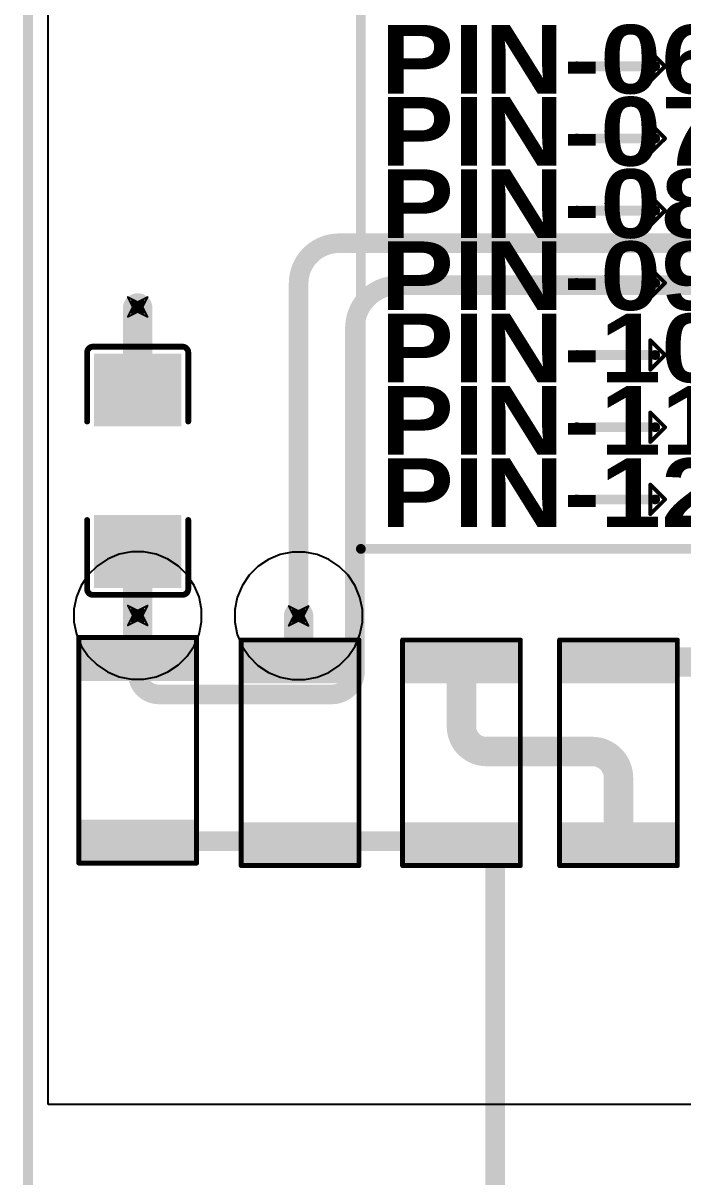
# Model space of a CAD drawing. Header units: inches. Extents: x -2 to 5376, y -4 to 5426.
# Drawn here: x -1.7 to 15.38, y 55.88 to 85.76 of the extents above; entities that cross this region are included whole.
import ezdxf

# ---------------------------------------------------------------- set-up
doc = ezdxf.new("R2010")
doc.units = ezdxf.units.IN
for name, color, linetype in [('Board Outline', 216, 'Continuous'), ('Bottom Layer', 5, 'Continuous'), ('Drill Drawing', 1, 'Continuous'), ('Layer 1', 16, 'Continuous'), ('Layer 2', 76, 'Continuous'), ('Multi-Layer', 9, 'Continuous'), ('Top Layer', 1, 'Continuous'), ('Top Overlay', 2, 'Continuous'), ('Top Paste', 8, 'Continuous'), ('Top Solder', 216, 'Continuous'), ('Via Holes', 16, 'Continuous')]:
    doc.layers.add(name, color=color, linetype=linetype)
doc.styles.add('Arial Black_Bold', font='', dxfattribs={"height": 0.2})
doc.styles.get('Arial Black_Bold').set_extended_font_data('Arial Black', bold=True)

# ---------------------------------------------------------------- blocks, each defined once
blk = doc.blocks.new('RES_2010_30')
at = {"layer": 'Top Layer'}
for points in [[(-2.8, 1.4), (-1.9, 1.4), (-1.9, -1.4), (-2.8, -1.4)], [(1.9, 1.4), (2.8, 1.4), (2.8, -1.4), (1.9, -1.4)]]:
    blk.add_hatch(color=1, dxfattribs=at).paths.add_polyline_path(points)
at = {"layer": 'Top Paste'}
for points in [[(-2.8, 1.4), (-1.9, 1.4), (-1.9, -1.4), (-2.8, -1.4)], [(1.9, 1.4), (2.8, 1.4), (2.8, -1.4), (1.9, -1.4)]]:
    blk.add_hatch(color=8, dxfattribs=at).paths.add_polyline_path(points)
at = {"layer": 'Top Solder'}
for points in [[(-2.902, 1.502), (-1.798, 1.502), (-1.798, -1.502), (-2.902, -1.502)], [(1.798, 1.502), (2.902, 1.502), (2.902, -1.502), (1.798, -1.502)]]:
    blk.add_hatch(color=216, dxfattribs=at).paths.add_polyline_path(points)
at = {"layer": 'Top Overlay', "const_width": 0.127}
for points in [[(-2.921, 1.524), (-2.921, -1.524)], [(-2.921, 1.524), (2.921, 1.524)], [(2.921, 1.524), (2.921, -1.524)], [(-2.921, -1.524), (2.921, -1.524)]]:
    blk.add_lwpolyline(points, dxfattribs=at)
at = {"layer": 'Top Overlay', "const_width": 0.0635}
for points in [[(-2.953, 1.524, 1), (-2.889, 1.524, 1)], [(-2.953, 1.524, 1), (-2.889, 1.524, 1)], [(2.889, 1.524, 1), (2.953, 1.524, 1)], [(2.889, 1.524, 1), (2.953, 1.524, 1)], [(-2.953, -1.524, 1), (-2.889, -1.524, 1)], [(-2.953, -1.524, 1), (-2.889, -1.524, 1)], [(2.889, -1.524, 1), (2.953, -1.524, 1)], [(2.889, -1.524, 1), (2.953, -1.524, 1)]]:
    blk.add_lwpolyline(points, format="xyb", close=True, dxfattribs=at)
blk = doc.blocks.new('RES_2010_31')
at = {"layer": 'Top Layer'}
for points in [[(-2.8, 1.4), (-1.9, 1.4), (-1.9, -1.4), (-2.8, -1.4)], [(1.9, 1.4), (2.8, 1.4), (2.8, -1.4), (1.9, -1.4)]]:
    blk.add_hatch(color=1, dxfattribs=at).paths.add_polyline_path(points)
at = {"layer": 'Top Paste'}
for points in [[(-2.8, 1.4), (-1.9, 1.4), (-1.9, -1.4), (-2.8, -1.4)], [(1.9, 1.4), (2.8, 1.4), (2.8, -1.4), (1.9, -1.4)]]:
    blk.add_hatch(color=8, dxfattribs=at).paths.add_polyline_path(points)
at = {"layer": 'Top Solder'}
for points in [[(-2.902, 1.502), (-1.798, 1.502), (-1.798, -1.502), (-2.902, -1.502)], [(1.798, 1.502), (2.902, 1.502), (2.902, -1.502), (1.798, -1.502)]]:
    blk.add_hatch(color=216, dxfattribs=at).paths.add_polyline_path(points)
at = {"layer": 'Top Overlay', "const_width": 0.127}
for points in [[(-2.921, 1.524), (-2.921, -1.524)], [(-2.921, 1.524), (2.921, 1.524)], [(2.921, 1.524), (2.921, -1.524)], [(-2.921, -1.524), (2.921, -1.524)]]:
    blk.add_lwpolyline(points, dxfattribs=at)
at = {"layer": 'Top Overlay', "const_width": 0.0635}
for points in [[(-2.953, 1.524, 1), (-2.889, 1.524, 1)], [(-2.953, 1.524, 1), (-2.889, 1.524, 1)], [(2.889, 1.524, 1), (2.953, 1.524, 1)], [(2.889, 1.524, 1), (2.953, 1.524, 1)], [(-2.953, -1.524, 1), (-2.889, -1.524, 1)], [(-2.953, -1.524, 1), (-2.889, -1.524, 1)], [(2.889, -1.524, 1), (2.953, -1.524, 1)], [(2.889, -1.524, 1), (2.953, -1.524, 1)]]:
    blk.add_lwpolyline(points, format="xyb", close=True, dxfattribs=at)
blk = doc.blocks.new('RES_2010_33')
at = {"layer": 'Top Layer'}
for points in [[(-2.8, 1.4), (-1.9, 1.4), (-1.9, -1.4), (-2.8, -1.4)], [(1.9, 1.4), (2.8, 1.4), (2.8, -1.4), (1.9, -1.4)]]:
    blk.add_hatch(color=1, dxfattribs=at).paths.add_polyline_path(points)
at = {"layer": 'Top Paste'}
for points in [[(-2.8, 1.4), (-1.9, 1.4), (-1.9, -1.4), (-2.8, -1.4)], [(1.9, 1.4), (2.8, 1.4), (2.8, -1.4), (1.9, -1.4)]]:
    blk.add_hatch(color=8, dxfattribs=at).paths.add_polyline_path(points)
at = {"layer": 'Top Solder'}
for points in [[(-2.902, 1.502), (-1.798, 1.502), (-1.798, -1.502), (-2.902, -1.502)], [(1.798, 1.502), (2.902, 1.502), (2.902, -1.502), (1.798, -1.502)]]:
    blk.add_hatch(color=216, dxfattribs=at).paths.add_polyline_path(points)
at = {"layer": 'Top Overlay', "const_width": 0.127}
for points in [[(-2.921, 1.524), (2.921, 1.524)], [(-2.921, 1.524), (-2.921, -1.524)], [(2.921, 1.524), (2.921, -1.524)], [(-2.921, -1.524), (2.921, -1.524)]]:
    blk.add_lwpolyline(points, dxfattribs=at)
at = {"layer": 'Top Overlay', "const_width": 0.0635}
for points in [[(-2.953, 1.524, 1), (-2.889, 1.524, 1)], [(-2.953, 1.524, 1), (-2.889, 1.524, 1)], [(2.889, 1.524, 1), (2.953, 1.524, 1)], [(2.889, 1.524, 1), (2.953, 1.524, 1)], [(-2.953, -1.524, 1), (-2.889, -1.524, 1)], [(-2.953, -1.524, 1), (-2.889, -1.524, 1)], [(2.889, -1.524, 1), (2.953, -1.524, 1)], [(2.889, -1.524, 1), (2.953, -1.524, 1)]]:
    blk.add_lwpolyline(points, format="xyb", close=True, dxfattribs=at)
blk = doc.blocks.new('RES_2010_34')
at = {"layer": 'Top Layer'}
for points in [[(-2.8, 1.4), (-1.9, 1.4), (-1.9, -1.4), (-2.8, -1.4)], [(1.9, 1.4), (2.8, 1.4), (2.8, -1.4), (1.9, -1.4)]]:
    blk.add_hatch(color=1, dxfattribs=at).paths.add_polyline_path(points)
at = {"layer": 'Top Paste'}
for points in [[(-2.8, 1.4), (-1.9, 1.4), (-1.9, -1.4), (-2.8, -1.4)], [(1.9, 1.4), (2.8, 1.4), (2.8, -1.4), (1.9, -1.4)]]:
    blk.add_hatch(color=8, dxfattribs=at).paths.add_polyline_path(points)
at = {"layer": 'Top Solder'}
for points in [[(-2.902, 1.502), (-1.798, 1.502), (-1.798, -1.502), (-2.902, -1.502)], [(1.798, 1.502), (2.902, 1.502), (2.902, -1.502), (1.798, -1.502)]]:
    blk.add_hatch(color=216, dxfattribs=at).paths.add_polyline_path(points)
at = {"layer": 'Top Overlay', "const_width": 0.127}
for points in [[(-2.921, 1.524), (2.921, 1.524)], [(-2.921, 1.524), (-2.921, -1.524)], [(2.921, 1.524), (2.921, -1.524)], [(-2.921, -1.524), (2.921, -1.524)]]:
    blk.add_lwpolyline(points, dxfattribs=at)
at = {"layer": 'Top Overlay', "const_width": 0.0635}
for points in [[(-2.953, 1.524, 1), (-2.889, 1.524, 1)], [(-2.953, 1.524, 1), (-2.889, 1.524, 1)], [(2.889, 1.524, 1), (2.953, 1.524, 1)], [(2.889, 1.524, 1), (2.953, 1.524, 1)], [(-2.953, -1.524, 1), (-2.889, -1.524, 1)], [(-2.953, -1.524, 1), (-2.889, -1.524, 1)], [(2.889, -1.524, 1), (2.953, -1.524, 1)], [(2.889, -1.524, 1), (2.953, -1.524, 1)]]:
    blk.add_lwpolyline(points, format="xyb", close=True, dxfattribs=at)
blk = doc.blocks.new('C___1808_95')
at = {"layer": 'Top Layer'}
for points in [[(-2.985, 1.08), (-1.2, 1.08), (-1.2, -1.08), (-2.985, -1.08)], [(1.2, 1.08), (2.985, 1.08), (2.985, -1.08), (1.2, -1.08)]]:
    blk.add_hatch(color=1, dxfattribs=at).paths.add_polyline_path(points)
at = {"layer": 'Top Paste'}
for points in [[(-2.985, 1.08), (-1.2, 1.08), (-1.2, -1.08), (-2.985, -1.08)], [(1.2, 1.08), (2.985, 1.08), (2.985, -1.08), (1.2, -1.08)]]:
    blk.add_hatch(color=8, dxfattribs=at).paths.add_polyline_path(points)
at = {"layer": 'Top Solder'}
for points in [[(-3.036, 1.131), (-1.149, 1.131), (-1.149, -1.131), (-3.036, -1.131)], [(1.149, 1.131), (3.036, 1.131), (3.036, -1.131), (1.149, -1.131)]]:
    blk.add_hatch(color=216, dxfattribs=at).paths.add_polyline_path(points)
at = {"layer": 'Top Overlay', "const_width": 0.152}
for points in [[(-3.214, 1.156, -0.414214), (-3.061, 1.309)], [(3.061, 1.309, -0.414214), (3.214, 1.156)], [(-3.061, -1.309, -0.414214), (-3.214, -1.156)], [(3.214, -1.156, -0.414214), (3.061, -1.309)]]:
    blk.add_lwpolyline(points, format="xyb", dxfattribs=at)
for points in [[(-3.214, -1.156), (-3.214, 1.156)], [(-1.276, 1.309), (-3.061, 1.309)], [(3.061, 1.309), (1.276, 1.309)], [(3.214, -1.156), (3.214, 1.156)], [(-1.276, -1.309), (-3.061, -1.309)], [(3.061, -1.309), (1.276, -1.309)]]:
    blk.add_lwpolyline(points, dxfattribs=at)
at = {"layer": 'Top Overlay', "const_width": 0.0762}
for points in [[(-3.252, 1.156, 1), (-3.175, 1.156, 1)], [(-3.252, 1.156, 1), (-3.175, 1.156, 1)], [(-3.099, 1.309, 1), (-3.023, 1.309, 1)], [(-3.099, 1.309, 1), (-3.023, 1.309, 1)], [(-1.314, 1.309, 1), (-1.238, 1.309, 1)], [(1.238, 1.309, 1), (1.314, 1.309, 1)], [(3.023, 1.309, 1), (3.099, 1.309, 1)], [(3.023, 1.309, 1), (3.099, 1.309, 1)], [(3.175, 1.156, 1), (3.252, 1.156, 1)], [(3.175, 1.156, 1), (3.252, 1.156, 1)], [(-3.252, -1.156, 1), (-3.175, -1.156, 1)], [(-3.252, -1.156, 1), (-3.175, -1.156, 1)], [(3.175, -1.156, 1), (3.252, -1.156, 1)], [(3.175, -1.156, 1), (3.252, -1.156, 1)], [(-3.099, -1.309, 1), (-3.023, -1.309, 1)], [(-3.099, -1.309, 1), (-3.023, -1.309, 1)], [(-1.314, -1.309, 1), (-1.238, -1.309, 1)], [(1.238, -1.309, 1), (1.314, -1.309, 1)], [(3.023, -1.309, 1), (3.099, -1.309, 1)], [(3.023, -1.309, 1), (3.099, -1.309, 1)]]:
    blk.add_lwpolyline(points, format="xyb", close=True, dxfattribs=at)

msp = doc.modelspace()

# ---------------------------------------------------------------- hatches: boundary and pattern name
at = {"layer": 'Bottom Layer'}
h = msp.add_hatch(color=5, dxfattribs=at)
edge = h.paths.add_edge_path()
edge.add_arc((1.27, 78.41), 0.3, 0, 360)
h = msp.add_hatch(color=5, dxfattribs=at)
edge = h.paths.add_edge_path()
edge.add_arc((1.27, 70.42), 0.3, 0, 360)
h = msp.add_hatch(color=5, dxfattribs=at)
edge = h.paths.add_edge_path()
edge.add_arc((5.436, 70.409), 0.3, 0, 360)
at = {"layer": 'Layer 1'}
h = msp.add_hatch(color=16, dxfattribs=at)
edge = h.paths.add_edge_path()
edge.add_arc((1.27, 78.41), 0.3, 0, 360)
h = msp.add_hatch(color=16, dxfattribs=at)
edge = h.paths.add_edge_path()
edge.add_arc((1.27, 70.42), 0.3, 0, 360)
h = msp.add_hatch(color=16, dxfattribs=at)
edge = h.paths.add_edge_path()
edge.add_arc((5.436, 70.409), 0.3, 0, 360)
at = {"layer": 'Layer 2'}
h = msp.add_hatch(color=76, dxfattribs=at)
edge = h.paths.add_edge_path()
edge.add_arc((1.27, 78.41), 0.3, 0, 360)
h = msp.add_hatch(color=76, dxfattribs=at)
edge = h.paths.add_edge_path()
edge.add_arc((1.27, 70.42), 0.3, 0, 360)
h = msp.add_hatch(color=76, dxfattribs=at)
edge = h.paths.add_edge_path()
edge.add_arc((5.436, 70.409), 0.3, 0, 360)
at = {"layer": 'Top Layer'}
h = msp.add_hatch(color=1, dxfattribs=at)
edge = h.paths.add_edge_path()
edge.add_arc((1.27, 78.41), 0.3, 0, 360)
h = msp.add_hatch(color=1, dxfattribs=at)
edge = h.paths.add_edge_path()
edge.add_arc((1.27, 70.42), 0.3, 0, 360)
h = msp.add_hatch(color=1, dxfattribs=at)
edge = h.paths.add_edge_path()
edge.add_arc((5.436, 70.409), 0.3, 0, 360)
at = {"layer": 'Via Holes'}
h = msp.add_hatch(color=7, dxfattribs=at)
edge = h.paths.add_edge_path()
edge.add_arc((1.27, 78.41), 0.15, 0, 360)
h = msp.add_hatch(color=7, dxfattribs=at)
edge = h.paths.add_edge_path()
edge.add_arc((1.27, 70.42), 0.15, 0, 360)
h = msp.add_hatch(color=7, dxfattribs=at)
edge = h.paths.add_edge_path()
edge.add_arc((5.436, 70.409), 0.15, 0, 360)

# ---------------------------------------------------------------- linework, layer by layer
at = {"layer": 'Board Outline', "const_width": 0.254}
msp.add_lwpolyline([(-1.57, -0.443), (-1.57, 93.461)], dxfattribs=at)
at = {"layer": 'Bottom Layer', "const_width": 0.508}
for points in [[(5.436, 79.019, -0.414214), (6.476, 80.06)], [(6.893, 77.856, -0.414214), (8.009, 78.971)], [(1.814, 68.377, -0.414214), (1.27, 68.921)], [(6.893, 68.97, -0.414214), (6.3, 68.377)]]:
    msp.add_lwpolyline(points, format="xyb", dxfattribs=at)
for points in [[(6.476, 80.06), (44.454, 80.06)], [(5.436, 70.409), (5.436, 79.019)], [(8.009, 78.971), (45.332, 78.971)], [(6.893, 68.97), (6.893, 77.856)], [(1.27, 68.921), (1.27, 70.42)], [(1.814, 68.377), (6.3, 68.377)]]:
    msp.add_lwpolyline(points, dxfattribs=at)
at = {"layer": 'Bottom Layer', "const_width": 0.254}
for points in [[(6.349, 80.06, 1), (6.603, 80.06, 1)], [(6.349, 80.06, 1), (6.603, 80.06, 1)], [(5.309, 79.019, 1), (5.563, 79.019, 1)], [(5.309, 79.019, 1), (5.563, 79.019, 1)], [(7.882, 78.971, 1), (8.136, 78.971, 1)], [(7.882, 78.971, 1), (8.136, 78.971, 1)], [(6.766, 77.856, 1), (7.02, 77.856, 1)], [(6.766, 77.856, 1), (7.02, 77.856, 1)], [(1.143, 70.42, 1), (1.397, 70.42, 1)], [(5.309, 70.409, 1), (5.563, 70.409, 1)], [(1.143, 68.921, 1), (1.397, 68.921, 1)], [(1.143, 68.921, 1), (1.397, 68.921, 1)], [(6.766, 68.97, 1), (7.02, 68.97, 1)], [(6.766, 68.97, 1), (7.02, 68.97, 1)], [(1.687, 68.377, 1), (1.941, 68.377, 1)], [(1.687, 68.377, 1), (1.941, 68.377, 1)], [(6.173, 68.377, 1), (6.427, 68.377, 1)], [(6.173, 68.377, 1), (6.427, 68.377, 1)]]:
    msp.add_lwpolyline(points, format="xyb", close=True, dxfattribs=at)
at = {"layer": 'Drill Drawing', "const_width": 0.0508}
for points in [[(1.016, 78.664), (1.27, 78.537)], [(1.016, 78.664), (1.143, 78.41)], [(1.118, 78.562), (1.27, 78.486)], [(1.118, 78.562), (1.194, 78.41)], [(1.27, 78.537), (1.524, 78.664)], [(1.27, 78.486), (1.422, 78.562)], [(1.346, 78.41), (1.422, 78.562)], [(1.397, 78.41), (1.524, 78.664)], [(1.016, 78.156), (1.143, 78.41)], [(1.016, 78.156), (1.27, 78.283)], [(1.118, 78.257), (1.194, 78.41)], [(1.118, 78.257), (1.27, 78.334)], [(1.27, 78.334), (1.422, 78.257)], [(1.27, 78.283), (1.524, 78.156)], [(1.346, 78.41), (1.422, 78.257)], [(1.397, 78.41), (1.524, 78.156)], [(1.016, 70.674), (1.27, 70.547)], [(1.016, 70.674), (1.143, 70.42)], [(1.118, 70.572), (1.27, 70.496)], [(1.118, 70.572), (1.194, 70.42)], [(1.27, 70.547), (1.524, 70.674)], [(1.27, 70.496), (1.422, 70.572)], [(1.346, 70.42), (1.422, 70.572)], [(1.397, 70.42), (1.524, 70.674)], [(5.182, 70.663), (5.436, 70.536)], [(5.182, 70.663), (5.309, 70.409)], [(5.283, 70.561), (5.436, 70.485)], [(5.283, 70.561), (5.359, 70.409)], [(5.436, 70.536), (5.69, 70.663)], [(5.436, 70.485), (5.588, 70.561)], [(5.512, 70.409), (5.588, 70.561)], [(5.563, 70.409), (5.69, 70.663)], [(1.016, 70.166), (1.143, 70.42)], [(1.016, 70.166), (1.27, 70.293)], [(1.118, 70.267), (1.194, 70.42)], [(1.118, 70.267), (1.27, 70.343)], [(1.27, 70.343), (1.422, 70.267)], [(1.27, 70.293), (1.524, 70.166)], [(1.346, 70.42), (1.422, 70.267)], [(1.397, 70.42), (1.524, 70.166)], [(5.182, 70.155), (5.309, 70.409)], [(5.182, 70.155), (5.436, 70.282)], [(5.283, 70.256), (5.359, 70.409)], [(5.283, 70.256), (5.436, 70.333)], [(5.436, 70.333), (5.588, 70.256)], [(5.436, 70.282), (5.69, 70.155)], [(5.512, 70.409), (5.588, 70.256)], [(5.563, 70.409), (5.69, 70.155)]]:
    msp.add_lwpolyline(points, dxfattribs=at)
at = {"layer": 'Drill Drawing', "const_width": 0.0254}
for points in [[(1.003, 78.664, 1), (1.029, 78.664, 1)], [(1.003, 78.664, 1), (1.029, 78.664, 1)], [(1.105, 78.562, 1), (1.13, 78.562, 1)], [(1.105, 78.562, 1), (1.13, 78.562, 1)], [(1.41, 78.562, 1), (1.435, 78.562, 1)], [(1.41, 78.562, 1), (1.435, 78.562, 1)], [(1.511, 78.664, 1), (1.537, 78.664, 1)], [(1.511, 78.664, 1), (1.537, 78.664, 1)], [(1.13, 78.41, 1), (1.156, 78.41, 1)], [(1.13, 78.41, 1), (1.156, 78.41, 1)], [(1.181, 78.41, 1), (1.206, 78.41, 1)], [(1.181, 78.41, 1), (1.206, 78.41, 1)], [(1.257, 78.537, 1), (1.283, 78.537, 1)], [(1.257, 78.537, 1), (1.283, 78.537, 1)], [(1.257, 78.486, 1), (1.283, 78.486, 1)], [(1.257, 78.486, 1), (1.283, 78.486, 1)], [(1.257, 78.334, 1), (1.283, 78.334, 1)], [(1.257, 78.334, 1), (1.283, 78.334, 1)], [(1.257, 78.283, 1), (1.283, 78.283, 1)], [(1.257, 78.283, 1), (1.283, 78.283, 1)], [(1.333, 78.41, 1), (1.359, 78.41, 1)], [(1.333, 78.41, 1), (1.359, 78.41, 1)], [(1.384, 78.41, 1), (1.41, 78.41, 1)], [(1.384, 78.41, 1), (1.41, 78.41, 1)], [(1.003, 78.156, 1), (1.029, 78.156, 1)], [(1.003, 78.156, 1), (1.029, 78.156, 1)], [(1.105, 78.257, 1), (1.13, 78.257, 1)], [(1.105, 78.257, 1), (1.13, 78.257, 1)], [(1.41, 78.257, 1), (1.435, 78.257, 1)], [(1.41, 78.257, 1), (1.435, 78.257, 1)], [(1.511, 78.156, 1), (1.537, 78.156, 1)], [(1.511, 78.156, 1), (1.537, 78.156, 1)], [(1.003, 70.674, 1), (1.029, 70.674, 1)], [(1.003, 70.674, 1), (1.029, 70.674, 1)], [(1.105, 70.572, 1), (1.13, 70.572, 1)], [(1.105, 70.572, 1), (1.13, 70.572, 1)], [(1.257, 70.547, 1), (1.283, 70.547, 1)], [(1.257, 70.547, 1), (1.283, 70.547, 1)], [(1.257, 70.496, 1), (1.283, 70.496, 1)], [(1.257, 70.496, 1), (1.283, 70.496, 1)], [(1.41, 70.572, 1), (1.435, 70.572, 1)], [(1.41, 70.572, 1), (1.435, 70.572, 1)], [(1.511, 70.674, 1), (1.537, 70.674, 1)], [(1.511, 70.674, 1), (1.537, 70.674, 1)], [(5.169, 70.663, 1), (5.194, 70.663, 1)], [(5.169, 70.663, 1), (5.194, 70.663, 1)], [(5.27, 70.561, 1), (5.296, 70.561, 1)], [(5.27, 70.561, 1), (5.296, 70.561, 1)], [(5.423, 70.536, 1), (5.448, 70.536, 1)], [(5.423, 70.536, 1), (5.448, 70.536, 1)], [(5.575, 70.561, 1), (5.601, 70.561, 1)], [(5.575, 70.561, 1), (5.601, 70.561, 1)], [(5.677, 70.663, 1), (5.702, 70.663, 1)], [(5.677, 70.663, 1), (5.702, 70.663, 1)], [(1.105, 70.267, 1), (1.13, 70.267, 1)], [(1.105, 70.267, 1), (1.13, 70.267, 1)], [(1.13, 70.42, 1), (1.156, 70.42, 1)], [(1.13, 70.42, 1), (1.156, 70.42, 1)], [(1.181, 70.42, 1), (1.206, 70.42, 1)], [(1.181, 70.42, 1), (1.206, 70.42, 1)], [(1.257, 70.343, 1), (1.283, 70.343, 1)], [(1.257, 70.343, 1), (1.283, 70.343, 1)], [(1.257, 70.293, 1), (1.283, 70.293, 1)], [(1.257, 70.293, 1), (1.283, 70.293, 1)], [(1.333, 70.42, 1), (1.359, 70.42, 1)], [(1.333, 70.42, 1), (1.359, 70.42, 1)], [(1.384, 70.42, 1), (1.41, 70.42, 1)], [(1.384, 70.42, 1), (1.41, 70.42, 1)], [(1.41, 70.267, 1), (1.435, 70.267, 1)], [(1.41, 70.267, 1), (1.435, 70.267, 1)], [(5.27, 70.256, 1), (5.296, 70.256, 1)], [(5.27, 70.256, 1), (5.296, 70.256, 1)], [(5.296, 70.409, 1), (5.321, 70.409, 1)], [(5.296, 70.409, 1), (5.321, 70.409, 1)], [(5.347, 70.409, 1), (5.372, 70.409, 1)], [(5.347, 70.409, 1), (5.372, 70.409, 1)], [(5.423, 70.485, 1), (5.448, 70.485, 1)], [(5.423, 70.485, 1), (5.448, 70.485, 1)], [(5.423, 70.333, 1), (5.448, 70.333, 1)], [(5.423, 70.333, 1), (5.448, 70.333, 1)], [(5.423, 70.282, 1), (5.448, 70.282, 1)], [(5.423, 70.282, 1), (5.448, 70.282, 1)], [(5.499, 70.409, 1), (5.524, 70.409, 1)], [(5.499, 70.409, 1), (5.524, 70.409, 1)], [(5.55, 70.409, 1), (5.575, 70.409, 1)], [(5.55, 70.409, 1), (5.575, 70.409, 1)], [(5.575, 70.256, 1), (5.601, 70.256, 1)], [(5.575, 70.256, 1), (5.601, 70.256, 1)], [(1.003, 70.166, 1), (1.029, 70.166, 1)], [(1.003, 70.166, 1), (1.029, 70.166, 1)], [(1.511, 70.166, 1), (1.537, 70.166, 1)], [(1.511, 70.166, 1), (1.537, 70.166, 1)], [(5.169, 70.155, 1), (5.194, 70.155, 1)], [(5.169, 70.155, 1), (5.194, 70.155, 1)], [(5.677, 70.155, 1), (5.702, 70.155, 1)], [(5.677, 70.155, 1), (5.702, 70.155, 1)]]:
    msp.add_lwpolyline(points, format="xyb", close=True, dxfattribs=at)
at = {"layer": 'Layer 1'}
for p, q in [((-1.052, 57.76), (-1.052, 91.079)), ((1.107, 72.07), (0.789, 72.006)), ((1.433, 72.07), (1.107, 72.07)), ((1.751, 72.006), (1.433, 72.07)), ((5.273, 72.059), (4.954, 71.996)), ((5.598, 72.059), (5.273, 72.059)), ((5.917, 71.996), (5.598, 72.059)), ((0.488, 71.882), (0.218, 71.701)), ((0.789, 72.006), (0.488, 71.882)), ((2.052, 71.882), (1.751, 72.006)), ((2.322, 71.701), (2.052, 71.882)), ((4.654, 71.871), (4.384, 71.691)), ((4.954, 71.996), (4.654, 71.871)), ((6.217, 71.871), (5.917, 71.996)), ((6.487, 71.691), (6.217, 71.871)), ((-0.012, 71.472), (-0.192, 71.201)), ((0.218, 71.701), (-0.012, 71.472)), ((2.552, 71.472), (2.322, 71.701)), ((2.732, 71.201), (2.552, 71.472)), ((4.154, 71.461), (3.973, 71.19)), ((4.384, 71.691), (4.154, 71.461)), ((6.717, 71.461), (6.487, 71.691)), ((6.898, 71.19), (6.717, 71.461)), ((-0.192, 71.201), (-0.317, 70.901)), ((2.857, 70.901), (2.732, 71.201)), ((3.973, 71.19), (3.849, 70.89)), ((7.022, 70.89), (6.898, 71.19)), ((-0.317, 70.901), (-0.38, 70.582)), ((2.92, 70.582), (2.857, 70.901)), ((3.849, 70.89), (3.785, 70.571)), ((7.086, 70.571), (7.022, 70.89)), ((-0.38, 70.582), (-0.38, 70.257)), ((2.92, 70.257), (2.92, 70.582)), ((3.785, 70.571), (3.785, 70.246)), ((7.086, 70.246), (7.086, 70.571)), ((-0.38, 70.257), (-0.317, 69.938)), ((2.857, 69.938), (2.92, 70.257)), ((3.785, 70.246), (3.849, 69.927)), ((7.022, 69.927), (7.086, 70.246)), ((-0.317, 69.938), (-0.192, 69.638)), ((2.732, 69.638), (2.857, 69.938)), ((3.849, 69.927), (3.973, 69.627)), ((6.898, 69.627), (7.022, 69.927)), ((-0.192, 69.638), (-0.012, 69.368)), ((2.552, 69.368), (2.732, 69.638)), ((3.973, 69.627), (4.154, 69.357)), ((6.717, 69.357), (6.898, 69.627)), ((-0.012, 69.368), (0.218, 69.138)), ((2.322, 69.138), (2.552, 69.368)), ((4.154, 69.357), (4.384, 69.127)), ((6.487, 69.127), (6.717, 69.357)), ((0.218, 69.138), (0.488, 68.957)), ((2.052, 68.957), (2.322, 69.138)), ((4.384, 69.127), (4.654, 68.946)), ((6.217, 68.946), (6.487, 69.127)), ((0.488, 68.957), (0.789, 68.833)), ((0.789, 68.833), (1.107, 68.77)), ((1.107, 68.77), (1.433, 68.77)), ((1.433, 68.77), (1.751, 68.833)), ((1.751, 68.833), (2.052, 68.957)), ((4.654, 68.946), (4.954, 68.822)), ((4.954, 68.822), (5.273, 68.759)), ((5.273, 68.759), (5.598, 68.759)), ((5.598, 68.759), (5.917, 68.822)), ((5.917, 68.822), (6.217, 68.946)), ((89.027, 57.76), (-1.052, 57.76))]:
    msp.add_line(p, q, dxfattribs=at)
at = {"layer": 'Layer 2'}
for p, q in [((-1.052, 57.76), (-1.052, 91.079)), ((1.107, 72.07), (0.789, 72.006)), ((1.433, 72.07), (1.107, 72.07)), ((1.751, 72.006), (1.433, 72.07)), ((5.273, 72.059), (4.954, 71.996)), ((5.598, 72.059), (5.273, 72.059)), ((5.917, 71.996), (5.598, 72.059)), ((0.488, 71.882), (0.218, 71.701)), ((0.789, 72.006), (0.488, 71.882)), ((2.052, 71.882), (1.751, 72.006)), ((2.322, 71.701), (2.052, 71.882)), ((4.654, 71.871), (4.384, 71.691)), ((4.954, 71.996), (4.654, 71.871)), ((6.217, 71.871), (5.917, 71.996)), ((6.487, 71.691), (6.217, 71.871)), ((-0.012, 71.472), (-0.192, 71.201)), ((0.218, 71.701), (-0.012, 71.472)), ((2.552, 71.472), (2.322, 71.701)), ((2.732, 71.201), (2.552, 71.472)), ((4.154, 71.461), (3.973, 71.19)), ((4.384, 71.691), (4.154, 71.461)), ((6.717, 71.461), (6.487, 71.691)), ((6.898, 71.19), (6.717, 71.461)), ((-0.192, 71.201), (-0.317, 70.901)), ((2.857, 70.901), (2.732, 71.201)), ((3.973, 71.19), (3.849, 70.89)), ((7.022, 70.89), (6.898, 71.19)), ((-0.317, 70.901), (-0.38, 70.582)), ((2.92, 70.582), (2.857, 70.901)), ((3.849, 70.89), (3.785, 70.571)), ((7.086, 70.571), (7.022, 70.89)), ((-0.38, 70.582), (-0.38, 70.257)), ((2.92, 70.257), (2.92, 70.582)), ((3.785, 70.571), (3.785, 70.246)), ((7.086, 70.246), (7.086, 70.571)), ((-0.38, 70.257), (-0.317, 69.938)), ((2.857, 69.938), (2.92, 70.257)), ((3.785, 70.246), (3.849, 69.927)), ((7.022, 69.927), (7.086, 70.246)), ((-0.317, 69.938), (-0.192, 69.638)), ((2.732, 69.638), (2.857, 69.938)), ((3.849, 69.927), (3.973, 69.627)), ((6.898, 69.627), (7.022, 69.927)), ((-0.192, 69.638), (-0.012, 69.368)), ((2.552, 69.368), (2.732, 69.638)), ((3.973, 69.627), (4.154, 69.357)), ((6.717, 69.357), (6.898, 69.627)), ((-0.012, 69.368), (0.218, 69.138)), ((2.322, 69.138), (2.552, 69.368)), ((4.154, 69.357), (4.384, 69.127)), ((6.487, 69.127), (6.717, 69.357)), ((0.218, 69.138), (0.488, 68.957)), ((2.052, 68.957), (2.322, 69.138)), ((4.384, 69.127), (4.654, 68.946)), ((6.217, 68.946), (6.487, 69.127)), ((0.488, 68.957), (0.789, 68.833)), ((0.789, 68.833), (1.107, 68.77)), ((1.107, 68.77), (1.433, 68.77)), ((1.433, 68.77), (1.751, 68.833)), ((1.751, 68.833), (2.052, 68.957)), ((4.654, 68.946), (4.954, 68.822)), ((4.954, 68.822), (5.273, 68.759)), ((5.273, 68.759), (5.598, 68.759)), ((5.598, 68.759), (5.917, 68.822)), ((5.917, 68.822), (6.217, 68.946)), ((18.001, 57.76), (-1.052, 57.76))]:
    msp.add_line(p, q, dxfattribs=at)
at = {"layer": 'Multi-Layer'}
for p, q in [((1.107, 72.07), (0.789, 72.006)), ((1.27, 72.07), (1.107, 72.07)), ((1.433, 72.07), (1.27, 72.07)), ((1.751, 72.006), (1.433, 72.07)), ((5.273, 72.059), (4.954, 71.996)), ((5.436, 72.059), (5.273, 72.059)), ((5.598, 72.059), (5.436, 72.059)), ((5.917, 71.996), (5.598, 72.059)), ((0.488, 71.882), (0.218, 71.701)), ((0.789, 72.006), (0.488, 71.882)), ((2.052, 71.882), (1.751, 72.006)), ((2.322, 71.701), (2.052, 71.882)), ((4.654, 71.871), (4.384, 71.691)), ((4.954, 71.996), (4.654, 71.871)), ((6.217, 71.871), (5.917, 71.996)), ((6.487, 71.691), (6.217, 71.871)), ((-0.012, 71.472), (-0.192, 71.201)), ((0.218, 71.701), (-0.012, 71.472)), ((2.552, 71.472), (2.322, 71.701)), ((2.732, 71.201), (2.552, 71.472)), ((4.154, 71.461), (3.973, 71.19)), ((4.384, 71.691), (4.154, 71.461)), ((6.717, 71.461), (6.487, 71.691)), ((6.898, 71.19), (6.717, 71.461)), ((-0.192, 71.201), (-0.317, 70.901)), ((2.857, 70.901), (2.732, 71.201)), ((3.973, 71.19), (3.849, 70.89)), ((7.022, 70.89), (6.898, 71.19)), ((-0.317, 70.901), (-0.38, 70.582)), ((2.92, 70.582), (2.857, 70.901)), ((3.849, 70.89), (3.785, 70.571)), ((7.086, 70.571), (7.022, 70.89)), ((-0.38, 70.582), (-0.38, 70.42)), ((2.92, 70.42), (2.92, 70.582)), ((3.785, 70.571), (3.785, 70.409)), ((7.086, 70.409), (7.086, 70.571)), ((-0.38, 70.42), (-0.38, 70.42)), ((-0.38, 70.42), (-0.38, 70.257)), ((-0.38, 70.257), (-0.317, 69.938)), ((2.857, 69.938), (2.92, 70.257)), ((2.92, 70.257), (2.92, 70.42)), ((3.785, 70.409), (3.785, 70.409)), ((3.785, 70.409), (3.785, 70.246)), ((3.785, 70.246), (3.849, 69.927)), ((7.022, 69.927), (7.086, 70.246)), ((7.086, 70.246), (7.086, 70.409)), ((-0.317, 69.938), (-0.192, 69.638)), ((2.732, 69.638), (2.857, 69.938)), ((3.849, 69.927), (3.973, 69.627)), ((6.898, 69.627), (7.022, 69.927)), ((-0.192, 69.638), (-0.012, 69.368)), ((2.552, 69.368), (2.732, 69.638)), ((3.973, 69.627), (4.154, 69.357)), ((6.717, 69.357), (6.898, 69.627)), ((-0.012, 69.368), (0.218, 69.138)), ((2.322, 69.138), (2.552, 69.368)), ((4.154, 69.357), (4.384, 69.127)), ((6.487, 69.127), (6.717, 69.357)), ((0.218, 69.138), (0.488, 68.957)), ((2.052, 68.957), (2.322, 69.138)), ((4.384, 69.127), (4.654, 68.946)), ((6.217, 68.946), (6.487, 69.127)), ((0.488, 68.957), (0.789, 68.833)), ((0.789, 68.833), (1.107, 68.77)), ((1.107, 68.77), (1.27, 68.77)), ((1.27, 68.77), (1.433, 68.77)), ((1.433, 68.77), (1.751, 68.833)), ((1.751, 68.833), (2.052, 68.957)), ((4.654, 68.946), (4.954, 68.822)), ((4.954, 68.822), (5.273, 68.759)), ((5.273, 68.759), (5.436, 68.759)), ((5.436, 68.759), (5.598, 68.759)), ((5.598, 68.759), (5.917, 68.822)), ((5.917, 68.822), (6.217, 68.946))]:
    msp.add_line(p, q, dxfattribs=at)
at = {"layer": 'Top Layer'}
for points, const_width in [([(1.27, 76.261), (1.27, 78.384)], 0.762), ([(1.27, 70.42), (1.27, 71.938)], 0.762), ([(1.27, 69.417), (1.27, 70.42)], 0.762), ([(5.436, 69.253), (5.436, 70.409)], 0.762), ([(9.652, 67.542), (9.652, 69.214)], 0.762), ([(13.716, 69.214), (17.784, 69.214)], 0.762), ([(10.296, 66.898), (13.035, 66.898)], 0.762), ([(13.716, 64.514), (13.716, 66.218)], 0.762), ([(1.27, 64.579), (9.587, 64.579)], 0.508), ([(9.652, 64.514), (10.199, 64.514)], 0.508), ([(10.199, 64.514), (10.522, 64.191)], 0.508), ([(10.522, 2.609), (10.522, 64.191)], 0.508)]:
    msp.add_lwpolyline(points, dxfattribs=dict(at, const_width=const_width))
for points, const_width in [([(1.079, 78.384, 1), (1.46, 78.384, 1)], 0.381), ([(1.079, 76.261, 1), (1.46, 76.261, 1)], 0.381), ([(0.942, 71.938, 1), (1.323, 71.938, 1)], 0.381), ([(1.079, 72.075, 1), (1.46, 72.075, 1)], 0.381), ([(1.079, 71.938, 1), (1.46, 71.938, 1)], 0.381), ([(1.079, 70.42, 1), (1.46, 70.42, 1)], 0.381), ([(1.079, 70.42, 1), (1.46, 70.42, 1)], 0.381), ([(5.245, 70.409, 1), (5.626, 70.409, 1)], 0.381), ([(0.942, 69.417, 1), (1.323, 69.417, 1)], 0.381), ([(1.079, 69.417, 1), (1.46, 69.417, 1)], 0.381), ([(1.079, 69.279, 1), (1.46, 69.279, 1)], 0.381), ([(5.245, 69.253, 1), (5.626, 69.253, 1)], 0.381), ([(5.245, 69.253, 1), (5.626, 69.253, 1)], 0.381), ([(5.284, 69.214, 1), (5.665, 69.214, 1)], 0.381), ([(9.461, 69.214, 1), (9.842, 69.214, 1)], 0.381), ([(13.525, 69.214, 1), (13.906, 69.214, 1)], 0.381), ([(9.461, 67.542, 1), (9.842, 67.542, 1)], 0.381), ([(9.461, 67.542, 1), (9.842, 67.542, 1)], 0.381), ([(10.105, 66.898, 1), (10.486, 66.898, 1)], 0.381), ([(10.105, 66.898, 1), (10.486, 66.898, 1)], 0.381), ([(12.845, 66.898, 1), (13.226, 66.898, 1)], 0.381), ([(12.845, 66.898, 1), (13.226, 66.898, 1)], 0.381), ([(13.525, 66.218, 1), (13.906, 66.218, 1)], 0.381), ([(13.525, 66.218, 1), (13.906, 66.218, 1)], 0.381), ([(13.525, 64.514, 1), (13.906, 64.514, 1)], 0.381), ([(1.143, 64.579, 1), (1.397, 64.579, 1)], 0.254), ([(9.46, 64.579, 1), (9.714, 64.579, 1)], 0.254), ([(9.46, 64.579, 1), (9.714, 64.579, 1)], 0.254), ([(9.525, 64.514, 1), (9.779, 64.514, 1)], 0.254), ([(9.525, 64.514, 1), (9.779, 64.514, 1)], 0.254), ([(10.072, 64.514, 1), (10.326, 64.514, 1)], 0.254), ([(10.072, 64.514, 1), (10.326, 64.514, 1)], 0.254), ([(10.395, 64.191, 1), (10.649, 64.191, 1)], 0.254), ([(10.395, 64.191, 1), (10.649, 64.191, 1)], 0.254)]:
    msp.add_lwpolyline(points, format="xyb", close=True, dxfattribs=dict(at, const_width=const_width))
for points, const_width in [([(1.132, 71.938, -0.414214), (1.27, 72.075)], 0.762), ([(1.27, 69.279, -0.414214), (1.132, 69.417)], 0.762), ([(5.474, 69.214, -0.414214), (5.436, 69.253)], 0.762), ([(10.296, 66.898, -0.414214), (9.652, 67.542)], 0.762), ([(13.035, 66.898, -0.414214), (13.716, 66.218)], 0.762), ([(9.587, 64.579, -0.414214), (9.652, 64.514)], 0.508)]:
    msp.add_lwpolyline(points, format="xyb", dxfattribs=dict(at, const_width=const_width))
at = {"layer": 'Top Overlay'}
for p, q in [((14.922, 84.642), (14.541, 85.023)), ((14.541, 85.023), (14.541, 84.261)), ((14.541, 84.261), (14.922, 84.642)), ((14.922, 82.773), (14.541, 83.154)), ((14.541, 83.154), (14.541, 82.392)), ((14.541, 82.392), (14.922, 82.773)), ((14.922, 80.904), (14.541, 81.285)), ((14.541, 81.285), (14.541, 80.523)), ((14.541, 80.523), (14.922, 80.904)), ((14.922, 79.034), (14.541, 79.415)), ((14.541, 79.415), (14.541, 78.653)), ((14.541, 78.653), (14.922, 79.034)), ((14.922, 77.165), (14.541, 77.546)), ((14.541, 77.546), (14.541, 76.784)), ((14.541, 76.784), (14.922, 77.165)), ((14.922, 75.296), (14.541, 75.677)), ((14.541, 75.677), (14.541, 74.915)), ((14.541, 74.915), (14.922, 75.296)), ((14.922, 73.426), (14.541, 73.807)), ((14.541, 73.807), (14.541, 73.045)), ((14.541, 73.045), (14.922, 73.426))]:
    msp.add_line(p, q, dxfattribs=at)
for points, const_width in [([(7.048, 72.145), (7.048, 95.259)], 0.254), ([(14.541, 85.023), (14.922, 84.642)], 0.102), ([(14.541, 84.261), (14.541, 85.023)], 0.102), ([(12.636, 84.642), (14.668, 84.642)], 0.254), ([(14.541, 84.261), (14.922, 84.642)], 0.102), ([(14.541, 83.154), (14.922, 82.773)], 0.102), ([(14.541, 82.392), (14.541, 83.154)], 0.102), ([(12.636, 82.773), (14.668, 82.773)], 0.254), ([(14.541, 82.392), (14.922, 82.773)], 0.102), ([(14.541, 81.285), (14.922, 80.904)], 0.102), ([(14.541, 80.523), (14.541, 81.285)], 0.102), ([(12.636, 80.904), (14.668, 80.904)], 0.254), ([(14.541, 80.523), (14.922, 80.904)], 0.102), ([(14.541, 79.415), (14.922, 79.034)], 0.102), ([(14.541, 78.653), (14.541, 79.415)], 0.102), ([(12.636, 79.034), (14.668, 79.034)], 0.254), ([(14.541, 78.653), (14.922, 79.034)], 0.102), ([(14.541, 77.546), (14.922, 77.165)], 0.102), ([(14.541, 76.784), (14.541, 77.546)], 0.102), ([(12.636, 77.165), (14.668, 77.165)], 0.254), ([(14.541, 76.784), (14.922, 77.165)], 0.102), ([(14.541, 75.677), (14.922, 75.296)], 0.102), ([(14.541, 74.915), (14.541, 75.677)], 0.102), ([(12.636, 75.296), (14.668, 75.296)], 0.254), ([(14.541, 74.915), (14.922, 75.296)], 0.102), ([(14.541, 73.807), (14.922, 73.426)], 0.102), ([(14.541, 73.045), (14.541, 73.807)], 0.102), ([(12.636, 73.426), (14.668, 73.426)], 0.254), ([(14.541, 73.045), (14.922, 73.426)], 0.102), ([(7.048, 72.145), (24.193, 72.145)], 0.254)]:
    msp.add_lwpolyline(points, dxfattribs=dict(at, const_width=const_width))
for points, const_width in [([(14.515, 85.023, 1), (14.566, 85.023, 1)], 0.0508), ([(14.515, 85.023, 1), (14.566, 85.023, 1)], 0.0508), ([(12.572, 84.642, 1), (12.699, 84.642, 1)], 0.127), ([(14.604, 84.642, 1), (14.731, 84.642, 1)], 0.127), ([(14.896, 84.642, 1), (14.947, 84.642, 1)], 0.0508), ([(14.896, 84.642, 1), (14.947, 84.642, 1)], 0.0508), ([(14.515, 84.261, 1), (14.566, 84.261, 1)], 0.0508), ([(14.515, 84.261, 1), (14.566, 84.261, 1)], 0.0508), ([(14.515, 83.154, 1), (14.566, 83.154, 1)], 0.0508), ([(14.515, 83.154, 1), (14.566, 83.154, 1)], 0.0508), ([(12.572, 82.773, 1), (12.699, 82.773, 1)], 0.127), ([(14.604, 82.773, 1), (14.731, 82.773, 1)], 0.127), ([(14.896, 82.773, 1), (14.947, 82.773, 1)], 0.0508), ([(14.896, 82.773, 1), (14.947, 82.773, 1)], 0.0508), ([(14.515, 82.392, 1), (14.566, 82.392, 1)], 0.0508), ([(14.515, 82.392, 1), (14.566, 82.392, 1)], 0.0508), ([(14.515, 81.285, 1), (14.566, 81.285, 1)], 0.0508), ([(14.515, 81.285, 1), (14.566, 81.285, 1)], 0.0508), ([(12.572, 80.904, 1), (12.699, 80.904, 1)], 0.127), ([(14.604, 80.904, 1), (14.731, 80.904, 1)], 0.127), ([(14.896, 80.904, 1), (14.947, 80.904, 1)], 0.0508), ([(14.896, 80.904, 1), (14.947, 80.904, 1)], 0.0508), ([(14.515, 80.523, 1), (14.566, 80.523, 1)], 0.0508), ([(14.515, 80.523, 1), (14.566, 80.523, 1)], 0.0508), ([(14.515, 79.415, 1), (14.566, 79.415, 1)], 0.0508), ([(14.515, 79.415, 1), (14.566, 79.415, 1)], 0.0508), ([(12.572, 79.034, 1), (12.699, 79.034, 1)], 0.127), ([(14.604, 79.034, 1), (14.731, 79.034, 1)], 0.127), ([(14.896, 79.034, 1), (14.947, 79.034, 1)], 0.0508), ([(14.896, 79.034, 1), (14.947, 79.034, 1)], 0.0508), ([(14.515, 78.653, 1), (14.566, 78.653, 1)], 0.0508), ([(14.515, 78.653, 1), (14.566, 78.653, 1)], 0.0508), ([(14.515, 77.546, 1), (14.566, 77.546, 1)], 0.0508), ([(14.515, 77.546, 1), (14.566, 77.546, 1)], 0.0508), ([(12.572, 77.165, 1), (12.699, 77.165, 1)], 0.127), ([(14.604, 77.165, 1), (14.731, 77.165, 1)], 0.127), ([(14.896, 77.165, 1), (14.947, 77.165, 1)], 0.0508), ([(14.896, 77.165, 1), (14.947, 77.165, 1)], 0.0508), ([(14.515, 76.784, 1), (14.566, 76.784, 1)], 0.0508), ([(14.515, 76.784, 1), (14.566, 76.784, 1)], 0.0508), ([(14.515, 75.677, 1), (14.566, 75.677, 1)], 0.0508), ([(14.515, 75.677, 1), (14.566, 75.677, 1)], 0.0508), ([(12.572, 75.296, 1), (12.699, 75.296, 1)], 0.127), ([(14.604, 75.296, 1), (14.731, 75.296, 1)], 0.127), ([(14.896, 75.296, 1), (14.947, 75.296, 1)], 0.0508), ([(14.896, 75.296, 1), (14.947, 75.296, 1)], 0.0508), ([(14.515, 74.915, 1), (14.566, 74.915, 1)], 0.0508), ([(14.515, 74.915, 1), (14.566, 74.915, 1)], 0.0508), ([(14.515, 73.807, 1), (14.566, 73.807, 1)], 0.0508), ([(14.515, 73.807, 1), (14.566, 73.807, 1)], 0.0508), ([(12.572, 73.426, 1), (12.699, 73.426, 1)], 0.127), ([(14.604, 73.426, 1), (14.731, 73.426, 1)], 0.127), ([(14.896, 73.426, 1), (14.947, 73.426, 1)], 0.0508), ([(14.896, 73.426, 1), (14.947, 73.426, 1)], 0.0508), ([(14.515, 73.045, 1), (14.566, 73.045, 1)], 0.0508), ([(14.515, 73.045, 1), (14.566, 73.045, 1)], 0.0508), ([(6.984, 72.145, 1), (7.111, 72.145, 1)], 0.127), ([(6.984, 72.145, 1), (7.111, 72.145, 1)], 0.127)]:
    msp.add_lwpolyline(points, format="xyb", close=True, dxfattribs=dict(at, const_width=const_width))

# ---------------------------------------------------------------- block references
for name, p, rotation in [('C___1808_95', (1.27, 74.168), 270), ('RES_2010_30', (1.27, 66.929), 90), ('RES_2010_31', (5.474, 66.864), 90), ('RES_2010_34', (9.652, 66.864), 90), ('RES_2010_33', (13.716, 66.864), 90)]:
    msp.add_blockref(name, p, dxfattribs=dict(rotation=rotation))

# ---------------------------------------------------------------- texts
at = {"layer": 'Top Overlay', "style": 'Arial Black_Bold'}
for s, p in [('PIN-06', (7.556, 83.937)), ('PIN-07', (7.556, 82.068)), ('PIN-08', (7.556, 80.199)), ('PIN-09', (7.556, 78.329)), ('PIN-10', (7.556, 76.46)), ('PIN-11', (7.556, 74.583)), ('PIN-12', (7.556, 72.714))]:
    msp.add_text(s, height=1.778, rotation=360, dxfattribs=at).set_placement(p)

doc.saveas('drawing.dxf')
